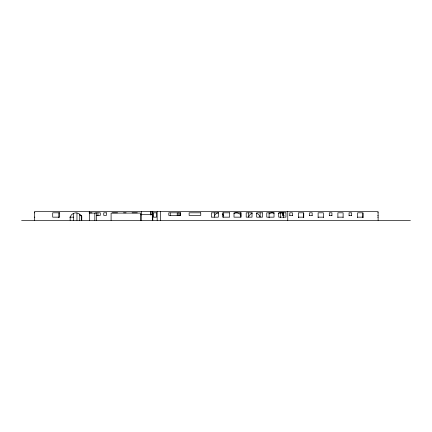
<?xml version="1.0" encoding="UTF-8"?>
<svg xmlns="http://www.w3.org/2000/svg" width="432" height="432" viewBox="0 0 432 432"><rect width="100%" height="100%" fill="white"/><g stroke="black" fill="none" stroke-linecap="round" stroke-linejoin="round"><path stroke-width="0.65" d="M269.093 213.921L269.131 213.883A4.336 4.336 0 0 1 274.007 213.295M34.403 212.803L34.841 212.803M89.084 212.803L91.989 212.803M95.623 212.803L100.273 212.803L100.273 215.417L96.287 215.417M112.331 212.803L117.558 212.803M123.514 212.803L126.128 212.803M132.084 212.803L137.317 212.803M152.372 212.803L152.804 212.803M377.676 212.803L378.113 212.803M89.316 213.089L96.579 213.089L96.568 220.352M140.751 214.542L152.372 214.542M79.871 215.417L81.616 215.417M284.256 215.417L282.501 215.417L282.501 212.803M289.791 215.417L292.405 215.417M309.55 215.417L312.163 215.417M329.303 215.417L331.922 215.417M349.061 215.417L351.675 215.417M377.676 215.417L378.113 215.417M34.403 217.161L34.841 217.161M69.676 217.161L73.483 217.161M298.361 217.161L303.593 217.161M318.119 217.161L323.347 217.161M337.878 217.161L343.105 217.161M357.631 217.161L362.864 217.161M377.676 217.161L378.113 217.161M21.6 220.352L410.4 220.352M283.619 213.921L283.581 213.883A4.336 4.336 0 0 0 278.257 213.565M81.761 217.296L81.713 217.096A6.01 6.01 0 0 0 70.189 217.096L70.141 220.352M378.113 220.352L378.113 211.637L34.403 211.637L34.403 220.352M363.004 212.981L363.004 217.674M362.864 217.674L362.864 212.803L357.631 212.803L357.631 217.674M351.675 215.66L351.675 212.803L349.061 212.803L349.061 215.66M343.105 217.674L343.105 212.803L337.878 212.803L337.878 217.674M331.922 215.66L331.922 212.803L329.303 212.803L329.303 215.66M323.347 217.674L323.347 212.803L318.119 212.803L318.119 217.674M312.163 215.66L312.163 212.803L309.55 212.803L309.55 215.66M303.739 212.981L303.739 217.674M303.593 217.674L303.593 212.803L298.361 212.803L298.361 217.674M292.405 215.66L292.405 212.803L289.791 212.803L289.791 215.66M287.761 211.637L287.761 220.352M283.619 212.782L283.619 217.782M283.343 212.981L283.343 215.66M283.111 212.981L283.111 215.66M280.292 212.981L280.292 217.674M269.093 212.782L269.093 217.782M260.156 212.895L260.107 217.096A6.01 6.01 0 0 0 256.5 213.197M248.535 212.895L248.584 217.096A6.01 6.01 0 0 1 252.196 213.197M240.84 212.863L240.84 217.204M223.403 212.863L223.403 217.204M214.688 212.863L214.688 217.204M180.549 212.981L180.549 215.66M179.825 212.981L179.825 215.66M178.157 212.803L178.157 215.417M177.212 212.981L177.212 215.66M170.235 212.981L170.235 215.66M160.65 211.637L160.65 220.352M157.162 211.637L157.162 220.352M152.804 211.637L152.804 220.352M152.372 211.637L152.372 220.352M151.114 211.637L151.114 214.99M150.39 211.637L150.39 214.99M141.674 211.637L141.674 214.99M141.183 214.542L141.183 220.352M140.751 220.352L140.751 213.089L111.094 213.089L111.094 220.352M97.945 212.981L97.945 215.66M94.835 213.089L94.835 220.352M89.316 211.637L89.316 220.352M81.761 216.038L81.761 220.352M81.616 216.032L81.616 220.352M79.731 214.321L79.731 220.352M76.966 212.981L76.966 220.352M73.483 213.424L73.483 220.352M58.811 212.981L58.811 217.674M214.693 215.314A5.033 5.033 0 0 1 218.522 212.83M222.415 214.094A5.033 5.033 0 0 1 223.403 215.314M233.96 213.478A5.033 5.033 0 0 1 240.835 215.314M59.681 212.803L52.709 212.803L52.709 217.161L59.681 217.161L59.681 212.803M106.375 212.803L103.756 212.803L103.756 215.417L106.375 215.417L106.375 212.803M156.584 212.803L153.387 212.803L153.387 217.161L156.584 217.161L156.584 212.803M180.403 212.803L168.788 212.803L168.788 215.417L180.403 215.417L180.403 212.803M200.745 212.803L189.124 212.803L189.124 215.417L200.745 215.417L200.745 212.803M218.322 212.803L211.351 212.803L211.351 217.161L218.322 217.161L218.322 212.803M229.651 212.803L222.68 212.803L222.68 217.161L229.651 217.161L229.651 212.803M240.98 212.803L234.009 212.803L234.009 217.161L240.98 217.161L240.98 212.803M252.023 212.803L246.213 212.803L246.213 217.161L252.023 217.161L252.023 212.803M262.483 212.803L256.673 212.803L256.673 217.161L262.483 217.161L262.483 212.803M274.028 212.803L266.765 212.803L266.765 217.161L274.028 217.161L274.028 212.803M285.941 212.803L278.678 212.803L278.678 217.161L285.941 217.161L285.941 212.803"/></g></svg>
